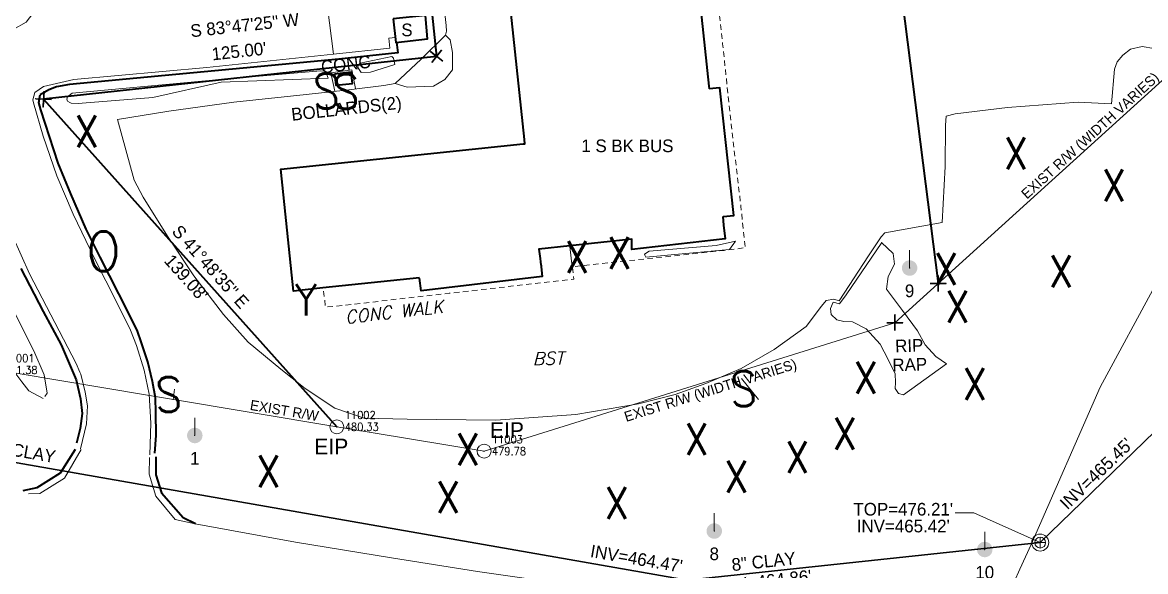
# Model space of a CAD drawing. Extents: x 2081991 to 2084654, y 739892 to 742657.
# Drawn here: x 2082209.9 to 2082565, y 740847 to 741020.6 of the extents above; entities that cross this region are included whole.
import ezdxf
from ezdxf.enums import TextEntityAlignment as Align

# ---------------------------------------------------------------- set-up
doc = ezdxf.new("R2010")
doc.units = 0
doc.header["$MEASUREMENT"] = 0
doc.linetypes.add('DGN Style 2', pattern=[2.872098, 1.723259, -1.148839])
for name, color, linetype, lineweight in [('Exist Building', 30, 'Continuous', 40), ('Exist Building Paved Walk Topo', 30, 'DGN Style 2', 13), ('Exist Building Text', 30, 'Continuous', 13), ('Exist Other Culture Located Object Text', 30, 'Continuous', 13), ('Exist Property Corner CELL', 6, 'Continuous', 30), ('Exist Property Iron Pin CELL', 6, 'Continuous', 13), ('Exist Property Iron Pin Cogo Elevation', 6, 'Continuous', 0), ('Exist Property Iron Pin Cogo Number', 6, 'Continuous', 0), ('Exist Property Iron Pin Text', 6, 'Continuous', 13), ('Exist Property Line', 6, 'Continuous', 40), ('Exist Property Line Text', 6, 'Continuous', 13), ('Exist Right of Way Line', 6, 'Continuous', 13), ('Exist Right of Way Line Text', 6, 'Continuous', 13), ('Exist Roads Curbs', 2, 'Continuous', 40), ('Exist Roads EOP', 2, 'Continuous', 13), ('Exist Utilities Power Pole CELL', 1, 'Continuous', 13), ('Exist Utilities Power Pole Text Tag Number', 1, 'Continuous', 13), ('Exist Utilities Sanitary Sewer Manhole CELL', 3, 'Continuous', 13), ('Exist Utilities Sanitary Sewer Manhole Top Elevation', 3, 'Continuous', 13), ('Exist Utilities Sanitary Sewer UG Line', 3, 'Continuous', 30), ('Exist Utilities Sanitary Sewer UG Line Invert Elevation', 3, 'Continuous', 13), ('Exist Utilities Sanitary Sewer UG Line Text', 3, 'Continuous', 13), ('Old_Level_11', 7, 'Continuous', 0), ('Old_Level_23', 7, 'Continuous', 0), ('Old_Level_26', 7, 'Continuous', 0), ('Old_Level_28', 7, 'Continuous', 0), ('Old_Level_3', 7, 'Continuous', 0), ('Old_Level_8', 7, 'Continuous', 0), ('Old_Level_9', 7, 'Continuous', 0)]:
    doc.layers.add(name, color=color, linetype=linetype, lineweight=lineweight)
doc.styles.add('Style-ITALICS', font='ITALICS.shx')
doc.styles.add('Style-STANDARD', font='STANDARD.shx')
doc.styles.add('Style-WORKING', font='WORKING.shx')

# ---------------------------------------------------------------- blocks, each defined once
blk = doc.blocks.new('EXIST PROPERTY CORNER')
at = {"layer": 'Exist Property Corner CELL', "flags": 128}
blk.add_lwpolyline([(-0.05, 0), (0.05, 0), (0, 0), (0, 0.05), (0, -0.05)], dxfattribs=at)
at = {"layer": 'Exist Property Corner CELL'}
blk.add_point((0, 0), dxfattribs=at)
blk = doc.blocks.new('EXIST PROPERTY IRON PIN_1')
at = {"layer": 'Exist Property Iron Pin CELL'}
for radius in [0.0441, 0.00141]:
    blk.add_circle((0, 0), radius, dxfattribs=at)
blk = doc.blocks.new('EXIST UTILITIES POWER POLE')
at = {"layer": 'Exist Utilities Power Pole CELL'}
h = blk.add_hatch(color=256, dxfattribs=at)
edge = h.paths.add_edge_path()
edge.add_arc((0, 0), 0.049, 0, 360)
blk.add_line((0, 0), (0, 0.1125), dxfattribs=at)
blk.add_point((0, 0), dxfattribs=at)
at = {"layer": 'Exist Utilities Power Pole Text Tag Number', "style": 'Style-WORKING'}
blk.add_attdef('pole number', text='', height=0.08, dxfattribs=at).set_placement((0, -0.144), align=Align.MIDDLE_CENTER)
blk = doc.blocks.new('EXIST UTILITIES SANITARY SEWER MANHOLE')
at = {"color": 0, "linetype": 'ByBlock', "lineweight": -2, "flags": 128}
blk.add_lwpolyline([(0, 0.03425), (0, -0.03425), (0, 0), (0.03425, 0), (-0.03425, 0)], dxfattribs=at)
at = {"color": 0, "linetype": 'ByBlock', "lineweight": -2}
for radius in [0.05389, 0.03425]:
    blk.add_circle((0, 0), radius, dxfattribs=at)
blk = doc.blocks.new('EXIST PROPERTY CORNER_1')
at = {"layer": 'Exist Property Corner CELL', "flags": 128}
blk.add_lwpolyline([(-0.05, 0), (0.05, 0), (0, 0), (0, 0.05), (0, -0.05)], dxfattribs=at)
at = {"layer": 'Exist Property Corner CELL'}
blk.add_point((0, 0), dxfattribs=at)

msp = doc.modelspace()

# ---------------------------------------------------------------- linework, layer by layer
at = {"layer": 'Exist Building', "flags": 128}
msp.add_lwpolyline([(2082327.09839, 741021.753418), (2082327.953516, 741014.330068), (2082337.992418, 741015.431336), (2082337.31476, 741022.819413), (2082327.09839, 741021.753418)], close=True, dxfattribs=at)
at = {"layer": 'Exist Building Paved Walk Topo', "flags": 128}
msp.add_lwpolyline([(2082414.085233, 741106.773299), (2082420.91197, 741107.411797), (2082424.202963, 741077.617857), (2082426.771208, 741053.904154), (2082428.329455, 741040.244682), (2082429.059454, 741034.580943), (2082431.276949, 741013.844234), (2082433.983694, 740988.324286), (2082437.040188, 740962.578587), (2082437.735186, 740955.520351), (2082438.477185, 740949.404363), (2082431.766448, 740948.574115), (2082391.142529, 740944.180124), (2082383.725044, 740943.385375), (2082384.264043, 740939.454133), (2082344.818122, 740935.000892), (2082311.238189, 740931.1564), (2082305.71495, 740930.593151), (2082305.015952, 740936.456639)], dxfattribs=at)
at = {"layer": 'Exist Property Line', "ltscale": 50}
for p, q in [((2082324.078609, 741164.012905), (2082340.844464, 741009.922327)), ((2082340.844464, 741009.922327), (2082216.57787, 740996.401476)), ((2082216.57787, 740996.401476), (2082309.298, 740892.7349))]:
    msp.add_line(p, q, dxfattribs=at)
at = {"layer": 'Exist Property Line', "ltscale": 50, "flags": 128}
msp.add_lwpolyline([(2082468.719652, 741179.651193), (2082499.388851, 740938.078429)], dxfattribs=at)
at = {"layer": 'Exist Right of Way Line', "ltscale": 50, "flags": 128}
for points in [[(2082309.298, 740892.7349), (2082355.845, 740885.0371), (2082485.733741, 740925.689483), (2082614.328, 741042.3599)], [(2082309.298, 740892.7349), (2082201.436, 740910.7337)]]:
    msp.add_lwpolyline(points, dxfattribs=at)
at = {"layer": 'Exist Roads Curbs', "ltscale": 50, "flags": 128}
for points in [[(2082226.537833, 740885.627043), (2082221.846593, 740878.064363), (2082214.470871, 740873.432136), (2082210.022556, 740872.469854)], [(2082252.060149, 740883.216948), (2082252.044013, 740877.615536), (2082253.872394, 740871.880101), (2082260.656862, 740864.114378), (2082264.58456, 740862.157526)]]:
    msp.add_lwpolyline(points, dxfattribs=at)
at = {"layer": 'Exist Roads EOP', "ltscale": 50, "flags": 128}
for points in [[(2082250.054932, 740883.053957), (2082249.913554, 740877.764081), (2082252.039431, 740870.875698), (2082258.156877, 740863.439364), (2082264.530891, 740862.09033), (2082296.172211, 740856.235914), (2082326.602733, 740851.375946), (2082353.741276, 740846.98021), (2082381.75587, 740842.987755), (2082412.204776, 740838.908816), (2082419.88174, 740838.121851), (2082423.560913, 740838.706889), (2082457.561056, 740835.852769), (2082480.720055, 740833.766739), (2082498.757295, 740832.213606), (2082507.293831, 740830.932428), (2082515.688469, 740832.591078), (2082521.671774, 740839.73082), (2082525.190873, 740847.720029), (2082528.838518, 740855.57683), (2082550.606936, 740905.268268), (2082568.634394, 740938.629791), (2082587.218299, 740969.092568), (2082597.074829, 740984.966403)], [(2082211.76235, 740871.543571), (2082215.431589, 740871.68492), (2082223.153838, 740876.545504), (2082228.507685, 740885.541364)]]:
    msp.add_lwpolyline(points, dxfattribs=at)
at = {"layer": 'Exist Utilities Sanitary Sewer Manhole Top Elevation', "ltscale": 50, "flags": 128}
msp.add_lwpolyline([(2082531.6725, 740856.144), (2082510.737784, 740865.564404), (2082504.737784, 740865.564404)], dxfattribs=at)
at = {"layer": 'Exist Utilities Sanitary Sewer UG Line', "ltscale": 50, "flags": 128}
msp.add_lwpolyline([(2082035.3782, 740911.5738), (2082420.0374, 740844.2207), (2082531.6725, 740856.144), (2082725.7284, 741044.1176), (2082929.3546, 741239.704), (2083058.6699, 741241.2664)], dxfattribs=at)
at = {"layer": 'Old_Level_11', "color": 3, "linetype": 'Continuous', "lineweight": 13, "ltscale": 49.9999, "flags": 128}
for points in [[(2082327.598906, 741007.300498), (2082319.951172, 741004.961002), (2082317.023928, 741004.774503), (2082316.157429, 741006.0545), (2082315.88093, 741006.915998), (2082316.689928, 741007.806247), (2082326.698658, 741009.846492), (2082327.255657, 741009.318244), (2082327.255657, 741009.318244), (2082327.598906, 741007.300498)], [(2082306.501199, 741003.010006), (2082272.689516, 741001.747759), (2082251.135059, 740996.938518), (2082228.813354, 740995.113272), (2082227.475857, 740995.041272), (2082225.338861, 740995.093022), (2082224.862862, 740995.297522), (2082224.091613, 740995.711521), (2082223.929614, 740996.358769), (2082223.891364, 740996.430019), (2082224.162613, 740997.125018), (2082225.65186, 740998.286766), (2082266.564029, 741002.055008), (2082304.087453, 741005.298752), (2082305.7532, 741005.270752), (2082306.501199, 741003.010006)], [(2082433.431695, 740948.837864), (2082407.016748, 740946.433119), (2082406.619248, 740947.092118), (2082406.557249, 740947.380117), (2082408.034746, 740948.306366), (2082429.252203, 740950.138362), (2082435.353691, 740951.422859), (2082433.431695, 740948.837864)]]:
    msp.add_lwpolyline(points, close=True, dxfattribs=at)
msp.add_lwpolyline([(2082216.484379, 740901.750709), (2082211.895388, 740904.162454), (2082209.719392, 740907.036448), (2082205.557901, 740912.427687), (2082202.618906, 740919.480423), (2082201.250909, 740925.99591), (2082201.126159, 740929.322904), (2082201.763158, 740931.22215), (2082204.904152, 740932.898396), (2082207.742146, 740928.268406), (2082213.514385, 740916.766179), (2082216.720128, 740909.213944), (2082217.707126, 740903.412205), (2082217.012628, 740902.307708)], dxfattribs=at)
at = {"layer": 'Old_Level_3', "color": 2, "linetype": 'Continuous', "lineweight": 13, "ltscale": 49.9999, "flags": 128}
for points in [[(2082341.983628, 741036.807939), (2082343.833374, 741019.681223), (2082343.952874, 741017.910726), (2082343.643874, 741016.599229), (2082335.93589, 741009.045744), (2082327.780406, 741001.29951), (2082324.103913, 741000.712761), (2082313.045436, 740999.350513), (2082299.583462, 740997.851766), (2082276.771508, 740995.398021), (2082256.194549, 740992.623777), (2082239.922332, 740989.946282), (2082245.211571, 740970.757321), (2082248.088065, 740965.368081), (2082255.78355, 740953.012356), (2082264.042784, 740940.544881), (2082273.437265, 740928.270406), (2082281.288749, 740919.574923), (2082291.562479, 740910.97994), (2082299.253463, 740904.904452), (2082308.615194, 740898.619965), (2082317.982926, 740895.502971), (2082331.476399, 740895.138472), (2082359.610342, 740894.837972), (2082384.828292, 740896.649969), (2082404.648502, 740899.983212), (2082416.279979, 740902.935206), (2082425.95971, 740906.450949), (2082437.109937, 740911.16419), (2082447.571917, 740917.252428), (2082457.676646, 740924.525913), (2082462.538887, 740930.8814), (2082463.975634, 740932.657147), (2082466.460129, 740933.157896), (2082468.140375, 740932.587147), (2082477.371857, 740946.823619), (2082481.429849, 740952.795857), (2082482.588346, 740954.147854), (2082500.65456, 740957.416347), (2082501.667558, 740975.107812), (2082501.682558, 740988.139536), (2082501.895808, 740991.00478), (2082504.737052, 740991.696029), (2082521.316269, 740993.712025), (2082543.714224, 740995.394521), (2082554.171203, 740994.876772), (2082555.200451, 741005.836), (2082556.0257, 741008.156496), (2082557.795446, 741010.339241), (2082560.169941, 741012.248738), (2082563.912934, 741013.054236), (2082571.331169, 741011.785739)], [(2082324.056914, 741034.088694), (2082308.089695, 741032.520697), (2082305.75345, 741030.539951), (2082308.246945, 741010.589491)], [(2082213.299385, 741028.656955), (2082213.990384, 741025.815711), (2082213.148885, 741023.440465), (2082211.083889, 741020.778971), (2082202.775156, 741016.06923), (2082196.651668, 741009.498993), (2082193.303925, 741000.650011), (2082192.996426, 740994.524273), (2082198.123665, 740975.98281), (2082204.225903, 740958.878844), (2082212.156387, 740941.09963), (2082226.881858, 740912.822937), (2082228.005856, 740910.029442), (2082228.310855, 740909.458193), (2082229.730852, 740903.704455), (2082230.460601, 740899.416213), (2082230.143351, 740893.652475), (2082228.278937, 740885.838471)], [(2082213.777884, 740998.462265), (2082216.585378, 741000.419511), (2082226.191859, 741002.611757), (2082268.208025, 741006.373249), (2082308.239445, 741010.588741), (2082326.03241, 741012.564737), (2082325.69591, 741015.686981), (2082327.802774, 741015.93006)], [(2082343.643874, 741016.599229), (2082345.125871, 741015.187732), (2082345.88387, 741011.18999), (2082345.88562, 741005.688001), (2082343.468875, 741002.655257), (2082339.833132, 741000.531511), (2082331.518399, 741000.129012), (2082327.780406, 741001.29951)], [(2082213.777884, 740998.462265), (2082213.224135, 740996.14902), (2082213.338635, 740995.247022), (2082216.478379, 740984.724793), (2082220.77787, 740972.115568), (2082225.91486, 740959.999342), (2082232.639846, 740946.02512), (2082239.802832, 740931.917648), (2082244.067574, 740923.325416), (2082245.98982, 740918.435675), (2082248.421815, 740910.699691), (2082249.983062, 740903.049206), (2082250.462061, 740893.903974), (2082250.194267, 740883.85444)]]:
    msp.add_lwpolyline(points, dxfattribs=at)
at = {"layer": 'Old_Level_3', "color": 2, "linetype": 'Continuous', "lineweight": 40, "ltscale": 49.9999, "flags": 128}
for points in [[(2082328.137905, 741014.376483), (2082328.569905, 741011.07574), (2082309.891442, 741009.039994), (2082224.766862, 741001.07176), (2082220.64287, 741000.292262), (2082218.206375, 740999.358513), (2082215.443881, 740997.746517)], [(2082251.783308, 740884.382743), (2082252.176557, 740890.003982), (2082252.110057, 740897.259968), (2082252.003808, 740901.926708), (2082250.96231, 740907.057198), (2082249.565813, 740913.282186), (2082247.557567, 740919.364173), (2082246.185569, 740923.309416), (2082240.339581, 740934.863892), (2082234.457843, 740946.399119), (2082230.004852, 740955.257852), (2082225.218111, 740966.460329), (2082221.214619, 740976.10906), (2082218.401375, 740984.558793), (2082215.73338, 740992.994276), (2082215.073382, 740995.347521), (2082215.443881, 740997.746517)], [(2082209.430893, 740942.854876), (2082216.453129, 740929.268654), (2082222.110867, 740918.668425), (2082226.892858, 740907.646947), (2082228.213355, 740901.564459), (2082228.788354, 740896.964468), (2082228.118605, 740892.204728), (2082227.011108, 740887.578237)]]:
    msp.add_lwpolyline(points, dxfattribs=at)
at = {"layer": 'Old_Level_8', "color": 30, "linetype": 'Continuous', "lineweight": 13, "ltscale": 49.9999}
msp.add_line((2082383.725044, 740943.385375), (2082382.992546, 740949.740613), dxfattribs=at)
at = {"layer": 'Old_Level_8', "color": 30, "linetype": 'Continuous', "lineweight": 40, "flags": 128}
for points in [[(2082335.460641, 740939.847632), (2082304.904202, 740936.662639), (2082295.60747, 740935.693641), (2082291.589228, 740974.247564), (2082368.211575, 740982.238048), (2082368.732824, 740982.292548), (2082368.594574, 740983.599545), (2082356.569349, 741096.687819), (2082416.03273, 741103.004306), (2082420.269221, 741063.091386), (2082426.912458, 741000.506761), (2082427.000958, 740999.672013)], [(2082431.434949, 740959.242594), (2082434.804192, 740959.550593), (2082430.360201, 741000.010262), (2082427.005708, 740999.671013)], [(2082431.293949, 740959.229094), (2082431.588948, 740956.563349)], [(2082431.588948, 740956.563349), (2082432.094197, 740952.189358), (2082402.607756, 740948.883864), (2082402.586756, 740952.122608), (2082373.116565, 740948.912614), (2082373.610814, 740945.97712)], [(2082373.778314, 740944.374623), (2082374.214063, 740940.326632), (2082335.94614, 740935.814391), (2082335.459391, 740939.819383)], [(2082373.610814, 740945.97712), (2082373.833314, 740943.847374)]]:
    msp.add_lwpolyline(points, dxfattribs=at)
at = {"layer": 'Old_Level_8', "color": 30, "linetype": 'Continuous', "lineweight": 13, "ltscale": 49.9999, "flags": 128}
for points in [[(2082315.202681, 740999.766763), (2082314.067934, 741005.673001), (2082307.433447, 741004.700003), (2082308.681194, 740998.864514)], [(2082481.527099, 740951.00661), (2082485.147841, 740947.573867), (2082485.63684, 740944.166124), (2082483.603344, 740940.329132), (2082483.076096, 740936.33339), (2082488.144835, 740929.500403), (2082492.911326, 740923.147666), (2082495.256821, 740918.667425), (2082498.630064, 740915.010682), (2082502.076808, 740912.677187), (2082488.419835, 740902.865956), (2082486.887088, 740903.331706), (2082485.79659, 740904.859202), (2082485.94359, 740906.817949), (2082485.76434, 740909.473693), (2082483.597344, 740914.049184), (2082481.07785, 740918.941424), (2082476.607108, 740923.708915), (2082472.275117, 740925.98266), (2082469.612122, 740926.07466), (2082467.337127, 740926.557159), (2082465.58963, 740928.284156), (2082465.322631, 740930.159402), (2082466.245379, 740932.211148), (2082468.213625, 740931.702399), (2082470.311621, 740934.473143), (2082481.579349, 740951.08036)]]:
    msp.add_lwpolyline(points, dxfattribs=at)
at = {"layer": 'Old_Level_8', "color": 30, "linetype": 'Continuous', "lineweight": 40, "flags": 128}
msp.add_lwpolyline([(2082308.569945, 741004.299004), (2082308.989694, 741000.762761), (2082314.227683, 741001.384759), (2082313.807684, 741004.921002), (2082308.569945, 741004.299004)], close=True, dxfattribs=at)
at = {"layer": 'Old_Level_8', "color": 30, "linetype": 'Continuous', "lineweight": 13, "flags": 128}
for points in [[(2082442.595176, 740901.428209), (2082437.207687, 740907.999446)], [(2082257.596546, 740901.24296), (2082257.957296, 740904.691453)]]:
    msp.add_lwpolyline(points, dxfattribs=at)

# ---------------------------------------------------------------- block references
at = {"layer": 'Exist Property Corner CELL', "xscale": 50, "yscale": 50, "zscale": 50}
for p, rotation in [((2082340.844464, 741009.922327), 51.209756), ((2082216.57787, 740996.401476), 176.809783)]:
    msp.add_blockref('EXIST PROPERTY CORNER_1', p, dxfattribs=dict(at, rotation=rotation))
for p in [(2082499.388851, 740938.078429), (2082485.733741, 740925.689483)]:
    msp.add_blockref('EXIST PROPERTY CORNER', p, dxfattribs=at)
at = {"layer": 'Exist Property Iron Pin CELL', "xscale": 50, "yscale": 50, "zscale": 50}
for p in [(2082309.298, 740892.7349), (2082355.845, 740885.0371)]:
    msp.add_blockref('EXIST PROPERTY IRON PIN_1', p, dxfattribs=at)
at = {"layer": 'Exist Utilities Power Pole CELL', "xscale": 50, "yscale": 50}
for p, values in [((2082490.3742, 740942.9754), {'pole number': '9'}), ((2082264.3902, 740890.0145), {'pole number': '1'}), ((2082428.6164, 740859.7968), {'pole number': '8'}), ((2082514.1387, 740853.9574), {'pole number': '10'})]:
    msp.add_blockref('EXIST UTILITIES POWER POLE', p, dxfattribs=at).add_auto_attribs(values)
at = {"layer": 'Exist Utilities Sanitary Sewer Manhole CELL', "xscale": 50, "yscale": 50, "zscale": 50}
msp.add_blockref('EXIST UTILITIES SANITARY SEWER MANHOLE', (2082531.6725, 740856.144), dxfattribs=at)

# ---------------------------------------------------------------- texts
at = {"layer": 'Exist Building Text', "style": 'Style-WORKING'}
msp.add_text('S', height=4, dxfattribs=at).set_placement((2082331.460277, 741018.288657), align=Align.MIDDLE_CENTER)
at = {"layer": 'Exist Other Culture Located Object Text', "style": 'Style-WORKING'}
msp.add_text('BOLLARDS(2)', height=4, rotation=6.33122, dxfattribs=at).set_placement((2082312.335815, 740993.449303), align=Align.MIDDLE_CENTER)
at = {"layer": 'Exist Property Iron Pin Cogo Elevation', "style": 'Style-STANDARD'}
for s, p in [('481.38', (2082203.936, 740910.7337)), ('480.33', (2082311.798, 740892.7349)), ('479.78', (2082358.345, 740885.0371))]:
    msp.add_text(s, height=2.5, dxfattribs=at).set_placement(p, align=Align.MIDDLE_LEFT)
at = {"layer": 'Exist Property Iron Pin Cogo Number', "style": 'Style-STANDARD'}
for s, p in [('11001', (2082203.936, 740914.4837)), ('11002', (2082311.798, 740896.4849)), ('11003', (2082358.345, 740888.7871))]:
    msp.add_text(s, height=2.5, dxfattribs=at).set_placement(p, align=Align.MIDDLE_LEFT)
at = {"layer": 'Exist Property Iron Pin Text', "style": 'Style-WORKING'}
for p in [(2082363.063652, 740891.712659), (2082307.531436, 740886.508482)]:
    msp.add_text('EIP', height=5, dxfattribs=at).set_placement(p, align=Align.MIDDLE_CENTER)
at = {"layer": 'Exist Property Line Text', "style": 'Style-WORKING'}
for s, rotation, p in [('S 83°47\'25" W', 6.209651, (2082280.162278, 741019.795302)), ("125.00'", 6.209651, (2082278.369868, 741011.553064)), ('S 41°48\'35" E', 311.809678, (2082269.373634, 740943.372771)), ("139.08'", 311.809678, (2082261.712151, 740939.938612))]:
    msp.add_text(s, height=4, rotation=rotation, dxfattribs=at).set_placement(p, align=Align.MIDDLE_CENTER)
at = {"layer": 'Exist Right of Way Line Text', "style": 'Style-WORKING'}
for s, rotation, p in [('EXIST R/W (WIDTH VARIES)', 42.216687, (2082547.428148, 740984.873329)), ('EXIST R/W (WIDTH VARIES)', 17.378998, (2082427.404301, 740904.301996)), ('EXIST R/W', 350.526411, (2082292.70318, 740897.926213))]:
    msp.add_text(s, height=3.2, rotation=rotation, dxfattribs=at).set_placement(p, align=Align.MIDDLE_CENTER)
at = {"layer": 'Exist Utilities Sanitary Sewer Manhole Top Elevation', "insert": (2082488.37498, 740864.012355), "char_height": 4, "attachment_point": 5, "line_spacing_factor": 0.798413, "style": 'Style-WORKING'}
msp.add_mtext("TOP=476.21'\\PINV=465.42'", dxfattribs=at)
at = {"layer": 'Exist Utilities Sanitary Sewer UG Line Invert Elevation', "style": 'Style-WORKING'}
for s, rotation, p in [("INV=465.45'", 44.107634, (2082549.425081, 740877.961527)), ("INV=464.47'", 350.277396, (2082404.043599, 740851.085059)), ("INV=464.86'", 6.312385, (2082444.734307, 740843.980025))]:
    msp.add_text(s, height=4, rotation=rotation, dxfattribs=at).set_placement(p, align=Align.MIDDLE_CENTER)
at = {"layer": 'Exist Utilities Sanitary Sewer UG Line Text', "style": 'Style-WORKING'}
for rotation, p in [(350.0683, (2082210.297179, 740885.006673)), (6.096422, (2082444.235966, 740850.185356))]:
    msp.add_text('8" CLAY', height=4, rotation=rotation, dxfattribs=at).set_placement(p, align=Align.MIDDLE_CENTER)
at = {"layer": 'Old_Level_11', "color": 3, "linetype": 'Continuous', "lineweight": 13, "style": 'Style-STANDARD'}
for s, p in [('X', (2082230.254924, 740986.16929)), ('X', (2082524.019086, 740979.242554)), ('X', (2082555.002274, 740969.135824)), ('X', (2082385.314113, 740946.44212)), ('X', (2082398.619087, 740947.719367)), ('X', (2082501.89863, 740942.672627)), ('X', (2082538.333307, 740941.941629)), ('Y', (2082299.577035, 740932.919147)), ('X', (2082505.529123, 740930.715151)), ('X', (2082476.552931, 740908.278946)), ('X', (2082511.007948, 740906.29431)), ('X', (2082469.857473, 740890.596418)), ('X', (2082423.063788, 740888.860735)), ('X', (2082350.733683, 740885.652741)), ('X', (2082454.883572, 740883.158813)), ('X', (2082287.716809, 740878.707505)), ('X', (2082435.613763, 740877.032508)), ('X', (2082344.458195, 740870.517521)), ('X', (2082397.808838, 740868.680775))]:
    msp.add_text(s, height=9.99998, dxfattribs=at).set_placement(p, align=Align.MIDDLE_CENTER)
at = {"layer": 'Old_Level_23', "color": 2, "linetype": 'Continuous', "lineweight": 13, "style": 'Style-ITALICS'}
for s, rotation, p in [('CONC WALK', 6.531297, (2082327.39782, 740929.121497)), ('BST', 1.658853, (2082376.078443, 740914.388424))]:
    msp.add_text(s, height=3.999992, rotation=rotation, dxfattribs=at).set_placement(p, align=Align.MIDDLE_CENTER)
at = {"layer": 'Old_Level_26', "color": 30, "linetype": 'Continuous', "lineweight": 13, "style": 'Style-WORKING'}
msp.add_text('CONC', height=3.999991, rotation=6.772364, dxfattribs=at).set_placement((2082312.123561, 741007.410709), align=Align.MIDDLE_CENTER)
msp.add_text('1 S BK BUS', height=3.999991, dxfattribs=at).set_placement((2082401.153296, 740981.626625), align=Align.MIDDLE_CENTER)
at = {"layer": 'Old_Level_28', "color": 30, "linetype": 'Continuous', "lineweight": 13, "insert": (2082490.341748, 740915.445629), "char_height": 3.999992, "attachment_point": 5, "rotation": 1.65882983, "line_spacing_factor": 0.9, "style": 'Style-WORKING'}
msp.add_mtext('RIP\\PRAP\\P', dxfattribs=at)
at = {"layer": 'Old_Level_8', "color": 30, "linetype": 'Continuous', "lineweight": 13, "style": 'Style-STANDARD'}
for p in [(2082305.934554, 740998.955514), (2082312.164792, 740998.795514), (2082437.92104, 740904.811452), (2082256.097654, 740902.973206)]:
    msp.add_text('S', height=10.999978, dxfattribs=at).set_placement(p, align=Align.MIDDLE_CENTER)
at = {"layer": 'Old_Level_9', "color": 1, "linetype": 'Continuous', "lineweight": 13, "style": 'Style-STANDARD'}
msp.add_text('O', height=12.499975, dxfattribs=at).set_placement((2082235.519118, 740948.258865), align=Align.MIDDLE_CENTER)

doc.saveas('drawing.dxf')
